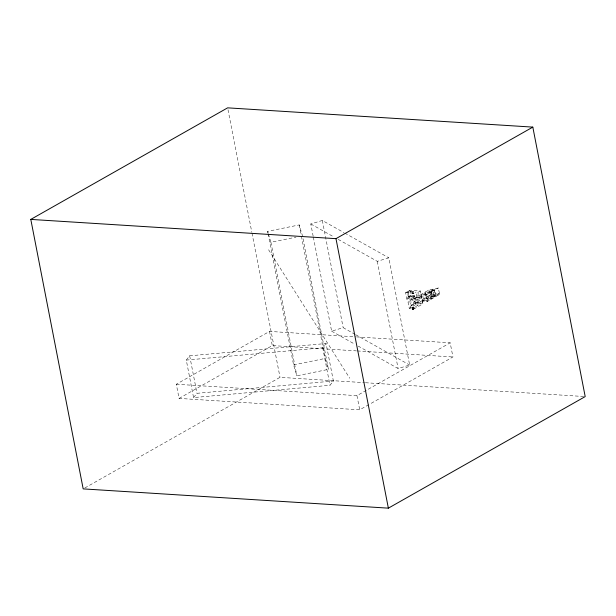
<?xml version="1.0" encoding="UTF-8"?>
<svg xmlns="http://www.w3.org/2000/svg" width="616" height="616" viewBox="0 0 616 616"><rect width="100%" height="100%" fill="white"/><g stroke="black" fill="none" stroke-linecap="round" stroke-linejoin="round"><path stroke-width="0.46" stroke-dasharray="3.08 2.31" d="M413.351 308.493C412.651 305.829 413.606 307.384 413.074 307.438C413.182 310.556 413.221 307.269 413.097 308.231M413.059 308.747C411.596 306.86 414.075 310.841 412.689 307.962C413.952 305.605 413.505 311.935 413.136 307.5M413.059 307.954L413.313 307.399L413.359 309.147L413.405 308.115L413.86 309.009L413.282 309.124M412.743 307.792L412.905 309.555L412.913 307.915M412.735 308.87L412.905 309.555L412.574 307.777M412.774 308.046L413.059 309.44L412.797 307.846M413.036 309.247L412.327 308.262L413.12 307.23M412.658 307.63L412.443 308.524L412.682 307.962M413.59 308.947L413.444 307.923M412.551 308.739L412.566 307.7M412.874 307.315L412.99 307.831M412.635 307.9L412.443 308.524L412.558 307.63M412.589 309.093L412.697 308.631M412.589 308.624L412.628 308.031M413.405 308.115L413.359 309.147M186.278 360.09L189.682 355.817L326.095 343.52L333.387 381.011L329.983 385.285L193.57 397.59L186.278 360.09L322.692 347.794L326.095 343.52M193.57 397.59L196.974 393.308L333.387 381.011M413.513 308.855L413.313 308.254M413.259 308.762L413.205 308.246M368.869 404.627L359.713 409.817L179.064 398.413L176.307 384.245L269.531 331.416L355.555 336.844M179.064 398.413L272.287 345.584L356.395 350.889M420.412 290.998L416.239 293.362L417.494 299.807L406.853 299.137L405.598 292.685L409.771 290.321L420.412 290.998L422.915 303.896L414.568 308.624L409.247 308.285L408 301.84L416.347 297.105L417.594 303.557L409.247 308.285M409.755 292.007L410.849 291.707M412.589 292.076L413.421 291.607L414.422 296.766L413.59 297.235L408.269 296.904L407.268 291.745L412.589 292.076L413.59 297.235M407.723 295.064L408.192 294.117M415.076 292.346L416.17 292.038M406.853 299.137L411.026 296.773L421.667 297.443L413.321 302.171L408 301.84M411.011 298.46L411.596 298.121L411.088 298.09M419.542 295.064L418.949 295.403L418.834 294.787M420.52 294.741L428.867 290.013L438.353 287.98L439.608 294.433L427.088 301.524L421.767 301.193L420.52 294.741L425.841 295.079L438.353 287.98M414.907 298.591L417.409 297.174L418.41 302.333L415.908 303.75L414.845 303.688L413.837 298.529L414.907 298.591L416.031 304.212L416.624 303.88M413.336 300.493L412.235 300.793M425.856 293.393L424.755 293.693M430.03 291.029L428.928 291.329M430.615 291.699L433.117 290.282L434.118 295.441L431.616 296.858L430.615 291.699L431.677 291.768L432.686 296.927L431.616 296.858M84.854 487.949L280.018 377.339L364.472 382.667M410.125 304.212L410.595 303.264M414.298 301.848L414.768 300.901M422.638 297.12L423.107 296.173M426.811 294.756L427.281 293.809M411.165 304.62L411.288 305.228L416.608 302.21M420.79 301.517L420.204 301.848L420.081 301.239M429.136 296.789L428.551 297.12L428.428 296.504M433.31 294.417L432.725 294.756L432.601 294.14M421.767 301.193L430.114 296.458L439.608 294.433M413.405 307.607L413.998 307.269L413.49 307.238M417.579 305.243L418.172 304.905L417.663 304.874M425.925 300.508L426.518 300.177M430.099 298.144L430.692 297.813L430.184 297.782M176.307 384.245L356.957 395.649L450.18 342.819L452.937 356.987L369.7 404.158M313.159 236.19L310.787 223.962L322.322 220.466L343.928 232.609M338.207 239.378L377.269 261.33L388.804 257.835L409.64 365.026L398.105 368.53L358.219 346.107M313.344 237.129L331.624 331.162L343.158 327.658L354.793 334.195M433.287 292.423L434.234 292.223L434.118 291.607M267.999 233.233L267.629 231.346L299.207 224.925L302.487 235.843L328.444 369.369L296.866 375.798L293.586 364.88L268.183 234.172M268.453 234.08L270.917 242.265L295.988 237.168M293.586 364.88L325.163 358.45L328.444 369.369M412.543 308.485L412.366 307.877L412.458 308.277M413.421 291.607L408.1 291.268L409.101 296.427L414.422 296.766M405.598 292.685L416.239 293.362M412.304 293.67L413.059 293.716L412.936 293.101M417.625 294.001L418.38 294.048L418.256 293.439M434.118 295.441L435.189 295.511M409.632 296.127L408.885 296.08L408.762 295.464M414.953 296.465L414.206 296.419L414.083 295.803M424.555 298.183L423.8 298.136L423.685 297.52M418.88 300.454L419.627 300.5L419.511 299.884M417.594 303.557L422.915 303.896M411.288 305.228L412.035 305.274M356.51 336.906L450.18 342.819M357.357 350.951L452.937 356.987M365.434 382.728L585.2 396.596M344.76 233.079L388.804 257.835M310.787 223.962L334.057 237.045M355.625 334.665L409.64 365.026M331.624 331.162L354.893 344.236M413.498 308.323L413.382 308.678M268.576 249.757L349.749 378.262M413.005 308.162L413.159 308.608M267.629 231.346L268.176 233.171M412.735 308.054L412.82 308.477M425.841 295.079L427.088 301.524M413.321 302.171L414.568 308.624M409.771 290.321L411.026 296.773M377.269 261.33L398.105 368.53M356.957 395.649L359.713 409.817M322.322 220.466L343.158 327.658M299.207 224.925L301.216 235.266M301.401 236.205L325.163 358.45M322.692 347.794L329.983 385.285M270.917 242.265L296.866 375.798M228.005 109.733L251.813 232.224M251.998 233.164L280.018 377.339M269.531 331.416L272.287 345.584M189.682 355.817L196.974 393.308M413.213 307.615L413.251 308.008M412.99 307.638L412.99 308.046M410.772 295.48L406.599 297.844L417.24 298.521L421.413 296.157L410.772 295.48M417.348 302.264L409.001 306.999L414.322 307.33L422.668 302.602L417.348 302.264M429.868 295.172L421.521 299.9L426.842 300.238L439.362 293.139L429.868 295.172M435.019 289.874L430.761 289.605L432.016 296.057L436.274 296.327L435.019 289.874M434.18 290.352L428.867 290.013L430.114 296.458L435.435 296.796L434.18 290.352M430.846 292.238L425.525 291.907L426.78 298.352L432.101 298.691L430.846 292.238M430.007 292.715L424.693 292.377L425.941 298.829L431.262 299.16L430.007 292.715M426.672 294.602L421.352 294.271L422.607 300.716L427.928 301.055L426.672 294.602"/><path stroke-width="0.92" d="M30.8 219.404L227.635 107.846L532.817 127.112L585.2 396.596L388.365 508.154L83.183 488.888L30.8 219.404L335.982 238.661L532.817 127.112M335.982 238.661L388.365 508.154"/></g></svg>
